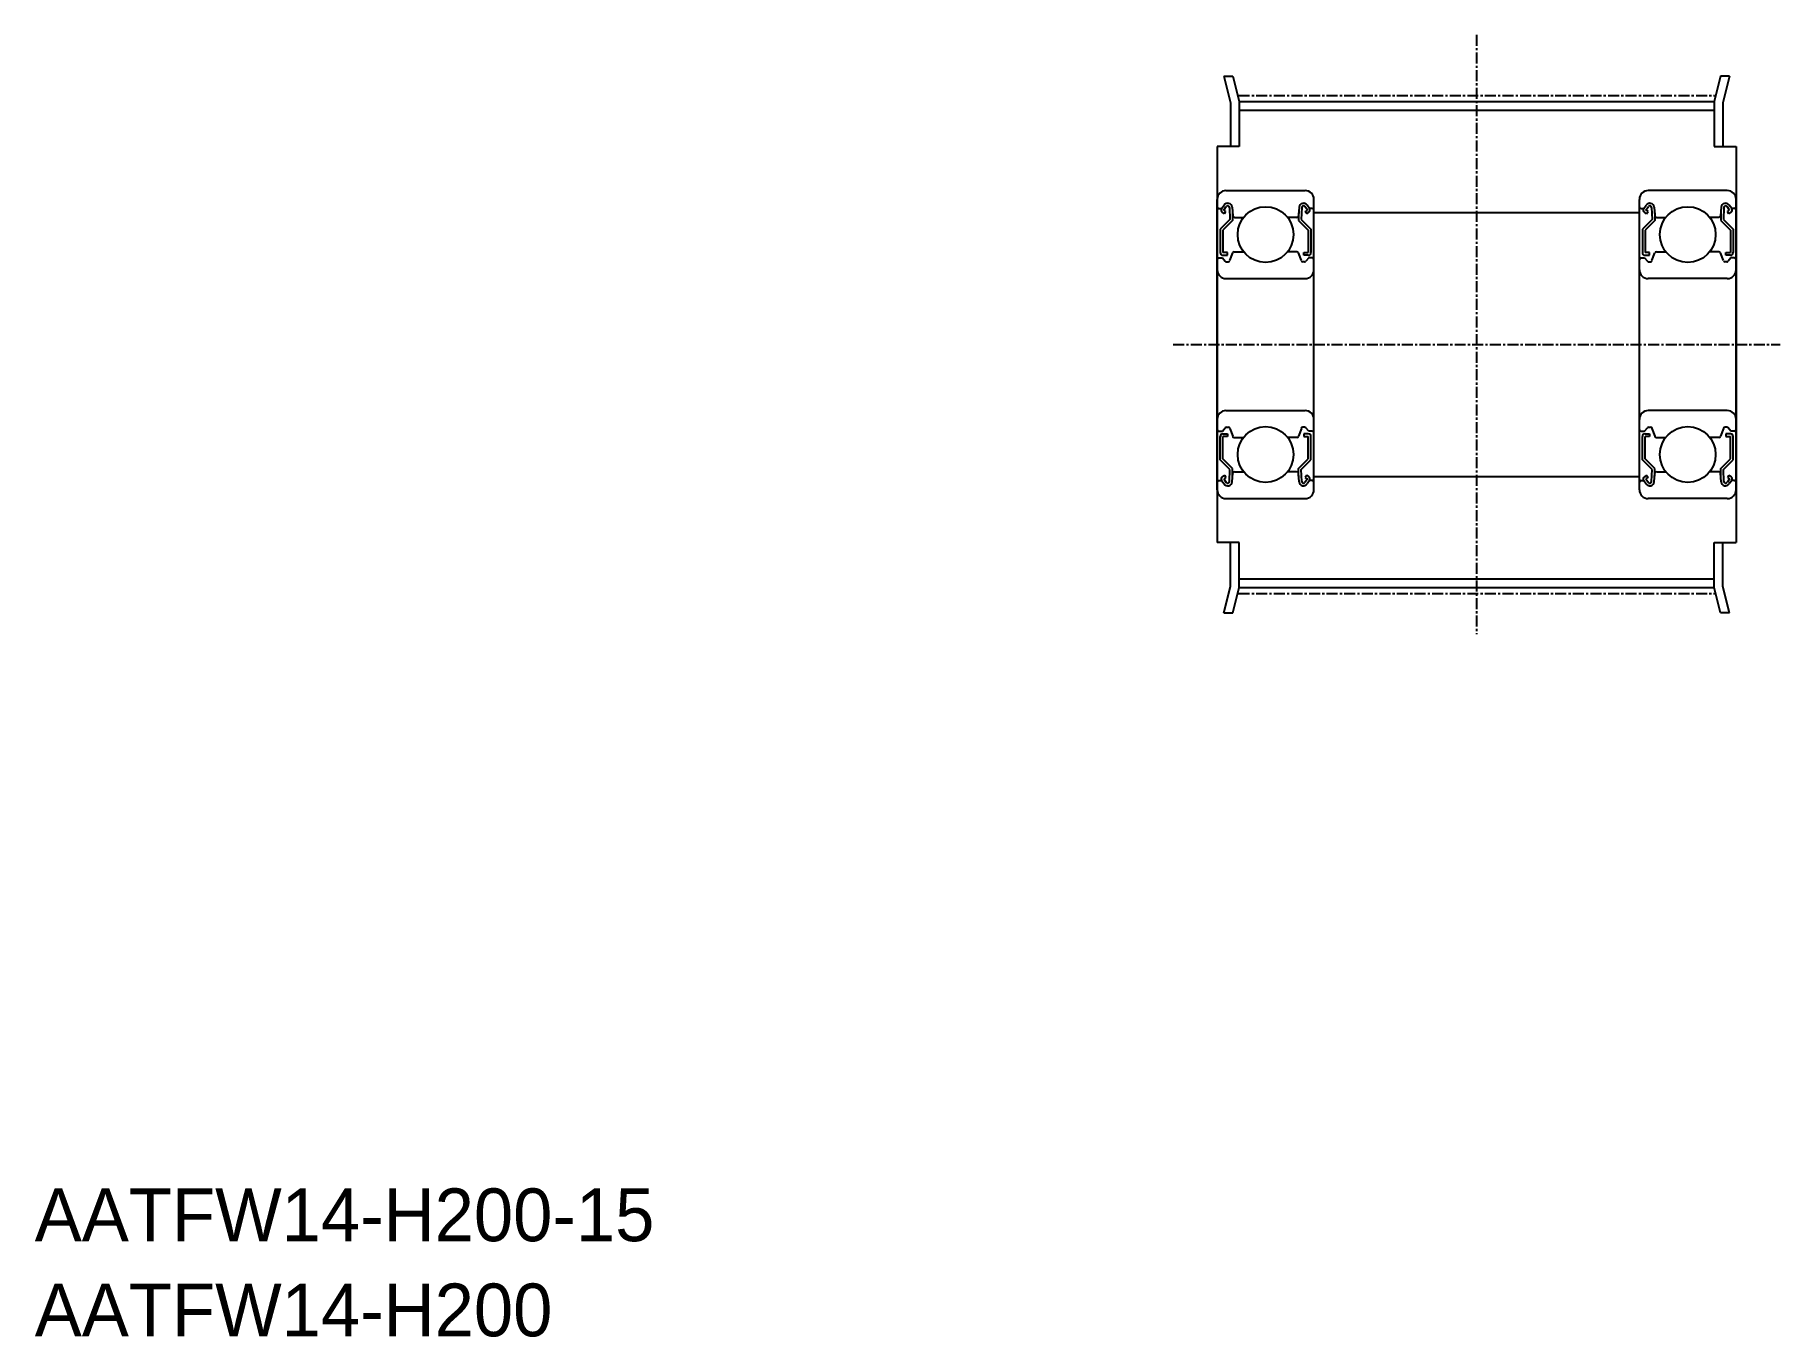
# Model space of a CAD drawing. Extents: x -286 to -88, y -61 to 87.
import ezdxf

# ---------------------------------------------------------------- set-up
doc = ezdxf.new("R2010")
doc.units = 0
doc.linetypes.add('CENTER', pattern=[2, 1.25, -0.25, 0.25, -0.25])
doc.layers.get('0').update_dxf_attribs({"linetype": 'CONTINUOUS'})
doc.layers.add('CENTER', color=1, linetype='CENTER')

msp = doc.modelspace()

# ---------------------------------------------------------------- linework, layer by layer
for p, q in [((-150.8, 82.41), (-150.05, 79.4)), ((-150.8, 82.41), (-149.77, 82.41)), ((-149.77, 82.41), (-149.05, 79.52)), ((-94.33, 82.41), (-95.05, 79.52)), ((-93.3, 82.41), (-94.33, 82.41)), ((-93.3, 82.41), (-94.05, 79.4)), ((-150.05, 79.4), (-150.05, 74.41)), ((-149.05, 79.52), (-149.05, 74.41)), ((-149.05, 79.52), (-95.05, 79.52)), ((-95.05, 79.52), (-95.05, 74.41)), ((-94.05, 79.4), (-94.05, 74.41)), ((-149.05, 78.53), (-95.05, 78.53)), ((-149.05, 74.41), (-151.55, 74.41)), ((-151.55, 74.41), (-151.55, 41.91)), ((-95.05, 74.41), (-92.55, 74.41)), ((-92.55, 74.41), (-92.55, 41.91)), ((-151.55, 35.41), (-151.55, 68.41)), ((-151.05, 67.36), (-150.77, 67.76)), ((-150.8, 67.19), (-150.52, 67.59)), ((-150.55, 69.41), (-141.55, 69.41)), ((-150.16, 67.49), (-150.11, 66.14)), ((-149.86, 67.52), (-149.78, 66.55)), ((-142.24, 67.52), (-142.32, 66.55)), ((-141.94, 67.49), (-141.99, 66.14)), ((-141.3, 67.19), (-141.58, 67.59)), ((-141.05, 67.36), (-141.33, 67.76)), ((-140.55, 35.41), (-140.55, 68.41)), ((-103.55, 35.41), (-103.55, 68.41)), ((-103.05, 67.36), (-102.77, 67.76)), ((-102.8, 67.19), (-102.52, 67.59)), ((-93.55, 69.41), (-102.55, 69.41)), ((-102.16, 67.49), (-102.11, 66.14)), ((-101.86, 67.52), (-101.78, 66.55)), ((-94.24, 67.52), (-94.32, 66.55)), ((-93.94, 67.49), (-93.99, 66.14)), ((-93.3, 67.19), (-93.58, 67.59)), ((-93.05, 67.36), (-93.33, 67.76)), ((-92.55, 35.41), (-92.55, 68.41)), ((-151.35, 67.36), (-151.05, 67.36)), ((-150.11, 66.14), (-151.21, 65.04)), ((-150.73, 66.77), (-150.98, 66.95)), ((-149.81, 66.01), (-150.91, 64.91)), ((-150.56, 67.02), (-150.8, 67.19)), ((-150.73, 66.77), (-150.56, 67.02)), ((-149.81, 66.88), (-149.81, 66.01)), ((-149.58, 66.36), (-148.56, 66.36)), ((-142.52, 66.36), (-143.54, 66.36)), ((-142.29, 66.88), (-142.29, 66.01)), ((-142.29, 66.01), (-141.19, 64.91)), ((-141.99, 66.14), (-140.89, 65.04)), ((-141.54, 67.02), (-141.3, 67.19)), ((-141.37, 66.77), (-141.54, 67.02)), ((-141.37, 66.77), (-141.12, 66.95)), ((-140.75, 67.36), (-141.05, 67.36)), ((-103.35, 67.36), (-103.05, 67.36)), ((-102.11, 66.14), (-103.21, 65.04)), ((-102.73, 66.77), (-102.98, 66.95)), ((-101.81, 66.01), (-102.91, 64.91)), ((-102.56, 67.02), (-102.8, 67.19)), ((-102.73, 66.77), (-102.56, 67.02)), ((-101.81, 66.88), (-101.81, 66.01)), ((-101.58, 66.36), (-100.56, 66.36)), ((-94.52, 66.36), (-95.54, 66.36)), ((-94.29, 66.88), (-94.29, 66.01)), ((-94.29, 66.01), (-93.19, 64.91)), ((-93.99, 66.14), (-92.89, 65.04)), ((-93.54, 67.02), (-93.3, 67.19)), ((-93.37, 66.77), (-93.54, 67.02)), ((-93.37, 66.77), (-93.12, 66.95)), ((-92.75, 67.36), (-93.05, 67.36)), ((-151.55, 65.31), (-151.55, 29.41)), ((-151.21, 65.04), (-151.21, 62.36)), ((-150.91, 64.91), (-150.91, 62.36)), ((-141.19, 64.91), (-141.19, 62.36)), ((-140.89, 65.04), (-140.89, 62.36)), ((-103.21, 65.04), (-103.21, 62.36)), ((-102.91, 64.91), (-102.91, 62.36)), ((-93.19, 64.91), (-93.19, 62.36)), ((-92.89, 65.04), (-92.89, 62.36)), ((-92.55, 65.31), (-92.55, 29.41)), ((-151.35, 61.76), (-150.95, 61.76)), ((-150.95, 61.76), (-150.63, 61.39)), ((-150.39, 62.36), (-150.91, 62.36)), ((-150.91, 62.06), (-150.39, 62.06)), ((-150.39, 62.06), (-150.39, 62.36)), ((-150.12, 61.45), (-149.79, 62.33)), ((-149.61, 62.46), (-148.56, 62.46)), ((-142.5, 62.46), (-143.54, 62.46)), ((-141.98, 61.45), (-142.31, 62.33)), ((-141.71, 62.06), (-141.71, 62.36)), ((-141.71, 62.36), (-141.19, 62.36)), ((-141.19, 62.06), (-141.71, 62.06)), ((-141.15, 61.76), (-141.47, 61.39)), ((-140.75, 61.76), (-141.15, 61.76)), ((-103.35, 61.76), (-102.95, 61.76)), ((-102.95, 61.76), (-102.63, 61.39)), ((-102.39, 62.36), (-102.91, 62.36)), ((-102.91, 62.06), (-102.39, 62.06)), ((-102.39, 62.06), (-102.39, 62.36)), ((-102.12, 61.45), (-101.79, 62.33)), ((-101.61, 62.46), (-100.56, 62.46)), ((-94.5, 62.46), (-95.54, 62.46)), ((-93.98, 61.45), (-94.31, 62.33)), ((-93.71, 62.06), (-93.71, 62.36)), ((-93.71, 62.36), (-93.19, 62.36)), ((-93.19, 62.06), (-93.71, 62.06)), ((-93.15, 61.76), (-93.47, 61.39)), ((-92.75, 61.76), (-93.15, 61.76)), ((-150.48, 61.31), (-150.3, 61.31)), ((-141.62, 61.31), (-141.8, 61.31)), ((-102.48, 61.31), (-102.3, 61.31)), ((-93.62, 61.31), (-93.8, 61.31)), ((-150.55, 59.41), (-141.55, 59.41)), ((-93.55, 59.41), (-102.55, 59.41)), ((-151.55, 51.91), (-151.55, 51.91)), ((-92.55, 51.91), (-92.55, 51.91)), ((-151.55, 43.66), (-151.55, 43.66)), ((-150.55, 44.41), (-141.55, 44.41)), ((-93.55, 44.41), (-102.55, 44.41)), ((-92.55, 43.66), (-92.55, 43.66)), ((-151.35, 42.06), (-150.95, 42.06)), ((-150.95, 42.06), (-150.63, 42.44)), ((-150.91, 41.76), (-150.39, 41.76)), ((-150.48, 42.51), (-150.3, 42.51)), ((-150.39, 41.76), (-150.39, 41.46)), ((-150.12, 42.38), (-149.79, 41.5)), ((-141.98, 42.38), (-142.31, 41.5)), ((-141.62, 42.51), (-141.8, 42.51)), ((-141.19, 41.76), (-141.71, 41.76)), ((-141.71, 41.76), (-141.71, 41.46)), ((-141.15, 42.06), (-141.47, 42.44)), ((-140.75, 42.06), (-141.15, 42.06)), ((-103.35, 42.06), (-102.95, 42.06)), ((-102.95, 42.06), (-102.63, 42.44)), ((-102.91, 41.76), (-102.39, 41.76)), ((-102.48, 42.51), (-102.3, 42.51)), ((-102.39, 41.76), (-102.39, 41.46)), ((-102.12, 42.38), (-101.79, 41.5)), ((-93.98, 42.38), (-94.31, 41.5)), ((-93.62, 42.51), (-93.8, 42.51)), ((-93.71, 41.76), (-93.71, 41.46)), ((-93.19, 41.76), (-93.71, 41.76)), ((-93.15, 42.06), (-93.47, 42.44)), ((-92.75, 42.06), (-93.15, 42.06)), ((-151.21, 38.79), (-151.21, 41.46)), ((-150.91, 38.91), (-150.91, 41.46)), ((-150.39, 41.46), (-150.91, 41.46)), ((-149.61, 41.36), (-148.56, 41.36)), ((-142.5, 41.36), (-143.54, 41.36)), ((-141.71, 41.46), (-141.19, 41.46)), ((-141.19, 38.91), (-141.19, 41.46)), ((-140.89, 38.79), (-140.89, 41.46)), ((-103.21, 38.79), (-103.21, 41.46)), ((-102.91, 38.91), (-102.91, 41.46)), ((-102.39, 41.46), (-102.91, 41.46)), ((-101.61, 41.36), (-100.56, 41.36)), ((-94.5, 41.36), (-95.54, 41.36)), ((-93.71, 41.46), (-93.19, 41.46)), ((-93.19, 38.91), (-93.19, 41.46)), ((-92.89, 38.79), (-92.89, 41.46)), ((-150.11, 37.69), (-151.21, 38.79)), ((-149.81, 37.81), (-150.91, 38.91)), ((-149.81, 36.94), (-149.81, 37.81)), ((-142.29, 37.81), (-141.19, 38.91)), ((-142.29, 36.94), (-142.29, 37.81)), ((-141.99, 37.69), (-140.89, 38.79)), ((-102.11, 37.69), (-103.21, 38.79)), ((-101.81, 37.81), (-102.91, 38.91)), ((-101.81, 36.94), (-101.81, 37.81)), ((-94.29, 37.81), (-93.19, 38.91)), ((-94.29, 36.94), (-94.29, 37.81)), ((-93.99, 37.69), (-92.89, 38.79)), ((-151.35, 36.46), (-151.05, 36.46)), ((-151.05, 36.46), (-150.77, 36.07)), ((-150.73, 37.05), (-150.98, 36.88)), ((-150.56, 36.81), (-150.8, 36.64)), ((-150.8, 36.64), (-150.52, 36.23)), ((-150.73, 37.05), (-150.56, 36.81)), ((-150.16, 36.34), (-150.11, 37.69)), ((-149.86, 36.31), (-149.78, 37.28)), ((-149.58, 37.46), (-148.56, 37.46)), ((-142.52, 37.46), (-143.54, 37.46)), ((-142.24, 36.31), (-142.32, 37.28)), ((-141.94, 36.34), (-141.99, 37.69)), ((-141.3, 36.64), (-141.58, 36.23)), ((-141.37, 37.05), (-141.54, 36.81)), ((-141.54, 36.81), (-141.3, 36.64)), ((-141.37, 37.05), (-141.12, 36.88)), ((-141.05, 36.46), (-141.33, 36.07)), ((-140.75, 36.46), (-141.05, 36.46)), ((-103.35, 36.46), (-103.05, 36.46)), ((-103.05, 36.46), (-102.77, 36.07)), ((-102.73, 37.05), (-102.98, 36.88)), ((-102.56, 36.81), (-102.8, 36.64)), ((-102.8, 36.64), (-102.52, 36.23)), ((-102.73, 37.05), (-102.56, 36.81)), ((-102.16, 36.34), (-102.11, 37.69)), ((-101.86, 36.31), (-101.78, 37.28)), ((-101.58, 37.46), (-100.56, 37.46)), ((-94.52, 37.46), (-95.54, 37.46)), ((-94.24, 36.31), (-94.32, 37.28)), ((-93.94, 36.34), (-93.99, 37.69)), ((-93.3, 36.64), (-93.58, 36.23)), ((-93.37, 37.05), (-93.54, 36.81)), ((-93.54, 36.81), (-93.3, 36.64)), ((-93.37, 37.05), (-93.12, 36.88)), ((-93.05, 36.46), (-93.33, 36.07)), ((-92.75, 36.46), (-93.05, 36.46)), ((-150.55, 34.41), (-141.55, 34.41)), ((-93.55, 34.41), (-102.55, 34.41)), ((-149.05, 29.41), (-151.55, 29.41)), ((-150.05, 24.43), (-150.05, 29.41)), ((-149.05, 24.3), (-149.05, 29.41)), ((-95.05, 24.3), (-95.05, 29.41)), ((-95.05, 29.41), (-92.55, 29.41)), ((-94.05, 24.43), (-94.05, 29.41)), ((-150.8, 21.41), (-150.05, 24.43)), ((-149.77, 21.41), (-149.05, 24.3)), ((-149.05, 25.3), (-95.05, 25.3)), ((-149.05, 24.3), (-95.05, 24.3)), ((-94.33, 21.41), (-95.05, 24.3)), ((-93.3, 21.41), (-94.05, 24.43)), ((-150.8, 21.41), (-149.77, 21.41)), ((-93.3, 21.41), (-94.33, 21.41))]:
    msp.add_line(p, q)
at = {"color": 7, "linetype": 'CONTINUOUS'}
for p, q in [((-140.55, 66.91), (-103.55, 66.91)), ((-140.55, 36.91), (-103.55, 36.91))]:
    msp.add_line(p, q, dxfattribs=at)
for centre in [(-146.05, 64.41), (-98.05, 64.41), (-146.05, 39.41), (-98.05, 39.41)]:
    msp.add_circle(centre, 3.17)
for centre, radius, start, end in [((-150.55, 68.41), 1, 90, 180), ((-151.35, 67.56), 0.2, 180, 270), ((-150.36, 67.47), 0.5, 5.065, 144.9356), ((-150.36, 67.48), 0.2, 2.1312, 144.9367), ((-141.74, 67.47), 0.5, 35.0644, 174.935), ((-141.74, 67.48), 0.2, 35.0633, 177.8688), ((-141.55, 68.41), 1, 0, 90), ((-140.75, 67.56), 0.2, 270, 0), ((-102.55, 68.41), 1, 90, 180), ((-103.35, 67.56), 0.2, 180, 270), ((-102.36, 67.47), 0.5, 5.065, 144.9356), ((-102.36, 67.48), 0.2, 2.1312, 144.9367), ((-93.74, 67.47), 0.5, 35.0644, 174.935), ((-93.74, 67.48), 0.2, 35.0633, 177.8688), ((-93.55, 68.41), 1, 0, 90), ((-92.75, 67.56), 0.2, 270, 0), ((-150.81, 67.19), 0.3, 144.9356, 235.0377), ((-149.58, 66.56), 0.2, 185.065, 270), ((-142.52, 66.56), 0.2, 270, 354.935), ((-141.3, 67.19), 0.3, 304.9623, 35.0644), ((-102.81, 67.19), 0.3, 144.9356, 235.0377), ((-101.58, 66.56), 0.2, 185.065, 270), ((-94.52, 66.56), 0.2, 270, 354.935), ((-93.3, 67.19), 0.3, 304.9623, 35.0644), ((-151.35, 61.56), 0.2, 90, 180), ((-150.91, 62.36), 0.3, 180, 270), ((-149.61, 62.26), 0.2, 90, 159.9703), ((-142.5, 62.26), 0.2, 20.0297, 90), ((-141.19, 62.36), 0.3, 270, 0), ((-140.75, 61.56), 0.2, 0, 90), ((-103.35, 61.56), 0.2, 90, 180), ((-102.91, 62.36), 0.3, 180, 270), ((-101.61, 62.26), 0.2, 90, 159.9703), ((-94.5, 62.26), 0.2, 20.0297, 90), ((-93.19, 62.36), 0.3, 270, 0), ((-92.75, 61.56), 0.2, 0, 90), ((-150.55, 60.41), 1, 180, 270), ((-150.48, 61.51), 0.2, 219.997, 270), ((-150.3, 61.51), 0.2, 270, 339.9703), ((-141.8, 61.51), 0.2, 200.0297, 270), ((-141.62, 61.51), 0.2, 270, 320.003), ((-141.55, 60.41), 1, 270, 0), ((-102.55, 60.41), 1, 180, 270), ((-102.48, 61.51), 0.2, 219.997, 270), ((-102.3, 61.51), 0.2, 270, 339.9703), ((-93.8, 61.51), 0.2, 200.0297, 270), ((-93.62, 61.51), 0.2, 270, 320.003), ((-93.55, 60.41), 1, 270, 0), ((-150.55, 43.41), 1, 90, 180), ((-141.55, 43.41), 1, 360, 90), ((-102.55, 43.41), 1, 90, 180), ((-93.55, 43.41), 1, 0, 90), ((-151.35, 42.26), 0.2, 180, 270), ((-150.91, 41.46), 0.3, 90, 180), ((-150.48, 42.31), 0.2, 90, 140.003), ((-150.3, 42.31), 0.2, 20.0297, 90), ((-141.8, 42.31), 0.2, 90, 159.9703), ((-141.62, 42.31), 0.2, 39.997, 90), ((-141.19, 41.46), 0.3, 0, 90), ((-140.75, 42.26), 0.2, 270, 0), ((-103.35, 42.26), 0.2, 180, 270), ((-102.91, 41.46), 0.3, 90, 180), ((-102.48, 42.31), 0.2, 90, 140.003), ((-102.3, 42.31), 0.2, 20.0297, 90), ((-93.8, 42.31), 0.2, 90, 159.9703), ((-93.62, 42.31), 0.2, 39.997, 90), ((-93.19, 41.46), 0.3, 0, 90), ((-92.75, 42.26), 0.2, 270, 0), ((-149.61, 41.56), 0.2, 200.0297, 270), ((-142.5, 41.56), 0.2, 270, 339.9703), ((-101.61, 41.56), 0.2, 200.0297, 270), ((-94.5, 41.56), 0.2, 270, 339.9703), ((-151.35, 36.26), 0.2, 90, 180), ((-150.81, 36.64), 0.3, 124.9623, 215.0644), ((-150.36, 36.35), 0.5, 215.0644, 354.935), ((-150.36, 36.35), 0.2, 215.0633, 357.8688), ((-149.58, 37.26), 0.2, 90, 174.935), ((-142.52, 37.26), 0.2, 5.065, 90), ((-141.74, 36.35), 0.5, 185.065, 324.9356), ((-141.74, 36.35), 0.2, 182.1312, 324.9367), ((-141.3, 36.64), 0.3, 324.9356, 55.0377), ((-140.75, 36.26), 0.2, 0, 90), ((-103.35, 36.26), 0.2, 90, 180), ((-102.81, 36.64), 0.3, 124.9623, 215.0644), ((-102.36, 36.35), 0.5, 215.0644, 354.935), ((-102.36, 36.35), 0.2, 215.0633, 357.8688), ((-101.58, 37.26), 0.2, 90, 174.935), ((-94.52, 37.26), 0.2, 5.065, 90), ((-93.74, 36.35), 0.5, 185.065, 324.9356), ((-93.74, 36.35), 0.2, 182.1312, 324.9367), ((-93.3, 36.64), 0.3, 324.9356, 55.0377), ((-92.75, 36.26), 0.2, 0, 90), ((-150.55, 35.41), 1, 180, 270), ((-141.55, 35.41), 1, 270, 360), ((-102.55, 35.41), 1, 180, 270), ((-93.55, 35.41), 1, 270, 0)]:
    msp.add_arc(centre, radius, start, end)
at = {"layer": 'CENTER', "color": 1, "linetype": 'CENTER'}
for p, q in [((-122.05, 87.1), (-122.05, 19)), ((-149.11, 80.21), (-95, 80.21)), ((-156.55, 51.91), (-87.55, 51.91)), ((-149.11, 23.61), (-95, 23.61))]:
    msp.add_line(p, q, dxfattribs=at)

# ---------------------------------------------------------------- texts
at = {"color": 7, "linetype": 'CONTINUOUS'}
for s, p in [('AATFW14-H200-15', (-285.99, -50)), ('AATFW14-H200', (-285.99, -60.81))]:
    msp.add_text(s, height=6, dxfattribs=at).set_placement(p)

doc.saveas('drawing.dxf')
